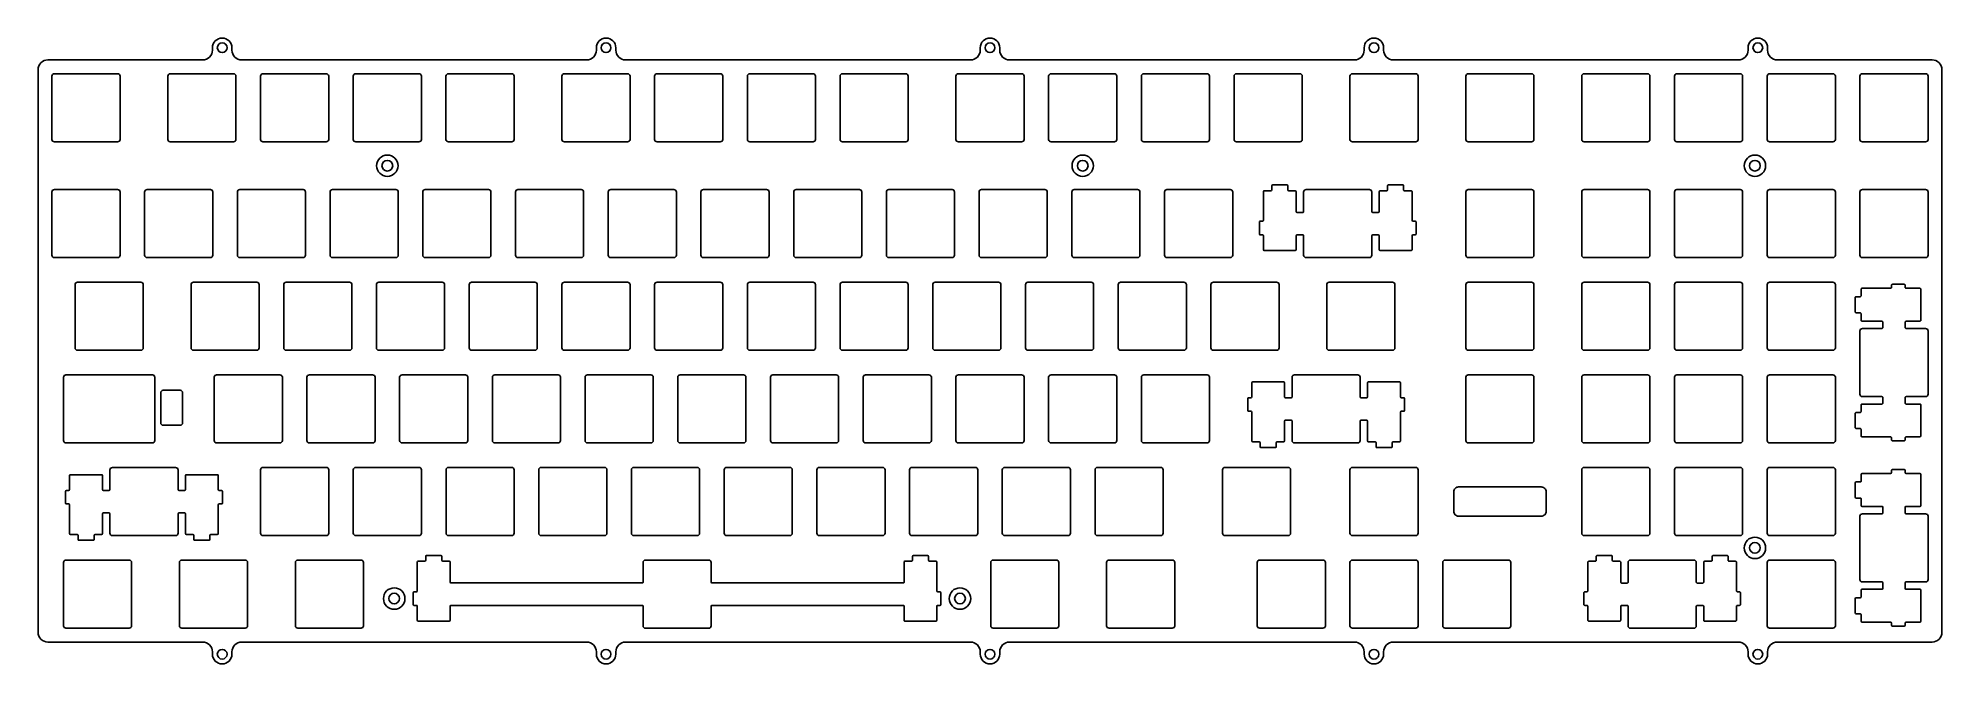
# Model space of a CAD drawing. Header units: millimetres. Extents: x 51 to 442, y 31 to 159.
import ezdxf

# ---------------------------------------------------------------- set-up
doc = ezdxf.new("R2010")
doc.units = ezdxf.units.MM
doc.header["$LTSCALE"] = 1000
doc.header["$MEASUREMENT"] = 0
doc.layers.add('轴孔', color=7, linetype='Continuous')

# ---------------------------------------------------------------- blocks, each defined once
blk = doc.blocks.new('轴孔')
at = {"color": 0}
blk.add_lwpolyline([(22.61826, 94.3612), (22.61826, 81.3612, -0.414213562), (22.11826, 80.8612), (9.11826, 80.8612, -0.414213562), (8.61826, 81.3612), (8.61826, 94.3612, -0.414213562), (9.11826, 94.8612), (22.11826, 94.8612, -0.414213562)], format="xyb", close=True, dxfattribs=at)

msp = doc.modelspace()

# ---------------------------------------------------------------- linework, layer by layer
for points in [[(67.48, 90.1), (56.35, 90.1, 0.414214), (55.85, 89.6), (55.85, 76.6, 0.414214), (56.35, 76.1), (67.48, 76.1)], [(62.99, 76.1), (74.11, 76.1, 0.414214), (74.61, 76.6), (74.61, 89.6, 0.414214), (74.11, 90.1), (62.99, 90.1)]]:
    msp.add_lwpolyline(points, format="xyb")
for points in [[(76.33, 86.92), (79.81, 86.92, -0.414214), (80.31, 86.42), (80.31, 80.22, -0.414214), (79.81, 79.72), (76.33, 79.72, -0.414214), (75.83, 80.22), (75.83, 86.42, -0.414214)], [(342.48, 67.05), (359.48, 67.05, -0.414214), (360.48, 66.05), (360.48, 62.05, -0.414214), (359.48, 61.05), (342.48, 61.05, -0.414214), (341.48, 62.05), (341.48, 66.05, -0.414214)]]:
    msp.add_lwpolyline(points, format="xyb", close=True)
for centre, radius in [((88.45, 157.36), 1), ((167.33, 157.36), 1), ((246.21, 157.36), 1), ((325.09, 157.36), 1), ((403.97, 157.36), 1), ((122.38, 133.1), 1.1), ((265.26, 133.1), 1.1), ((403.37, 133.1), 1.1), ((403.37, 54.52), 1.1), ((123.79, 44.1), 1.1), ((240.04, 44.1), 1.1), ((88.45, 32.65), 1), ((167.33, 32.65), 1), ((246.21, 32.65), 1), ((325.09, 32.65), 1), ((403.97, 32.65), 1)]:
    msp.add_circle(centre, radius)
at = {"color": 1}
for centre in [(122.38, 133.1), (265.26, 133.1), (403.37, 133.1), (403.37, 54.52), (123.79, 44.1), (240.04, 44.1)]:
    msp.add_circle(centre, 2.2, dxfattribs=at)
at = {"layer": '轴孔'}
for p, q in [((304.3, 129.16), (307.2, 129.16)), ((328.1, 129.16), (331, 129.16)), ((302.37, 121.89), (302.37, 127.76)), ((302.57, 127.96), (303.9, 127.96)), ((304.1, 128.16), (304.1, 128.96)), ((307.4, 128.96), (307.4, 128.16)), ((307.6, 127.96), (308.92, 127.96)), ((309.12, 127.76), (309.12, 123.69)), ((310.65, 123.69), (310.65, 127.7)), ((311.15, 128.2), (324.15, 128.2)), ((324.65, 127.7), (324.65, 123.69)), ((326.17, 123.69), (326.17, 127.76)), ((326.37, 127.96), (327.7, 127.96)), ((327.9, 128.16), (327.9, 128.96)), ((331.2, 128.96), (331.2, 128.16)), ((331.4, 127.96), (332.72, 127.96)), ((332.92, 127.76), (332.92, 121.89)), ((301.55, 119.09), (301.55, 121.49)), ((301.75, 121.69), (302.17, 121.69)), ((309.32, 123.49), (310.45, 123.49)), ((324.85, 123.49), (325.97, 123.49)), ((333.12, 121.69), (333.55, 121.69)), ((333.75, 121.49), (333.75, 119.09)), ((302.17, 118.89), (301.75, 118.89)), ((302.37, 115.86), (302.37, 118.69)), ((309.12, 118.69), (309.12, 115.86)), ((310.45, 118.89), (309.32, 118.89)), ((310.65, 114.7), (310.65, 118.69)), ((324.65, 118.69), (324.65, 114.7)), ((325.97, 118.89), (324.85, 118.89)), ((326.17, 115.86), (326.17, 118.69)), ((332.92, 118.69), (332.92, 115.86)), ((333.55, 118.89), (333.12, 118.89)), ((308.92, 115.66), (302.57, 115.66)), ((324.15, 114.2), (311.15, 114.2)), ((332.72, 115.66), (326.37, 115.66)), ((321.76, 90.1), (308.76, 90.1)), ((299.99, 88.43), (299.99, 85.6)), ((306.54, 88.63), (300.19, 88.63)), ((306.74, 85.6), (306.74, 88.43)), ((308.26, 89.6), (308.26, 85.6)), ((322.26, 85.6), (322.26, 89.6)), ((323.79, 88.43), (323.79, 85.6)), ((330.34, 88.63), (323.99, 88.63)), ((330.54, 85.6), (330.54, 88.43)), ((299.17, 85.2), (299.17, 82.8)), ((299.79, 85.4), (299.37, 85.4)), ((299.37, 82.6), (299.79, 82.6)), ((299.99, 82.4), (299.99, 76.53)), ((308.06, 85.4), (306.94, 85.4)), ((323.59, 85.4), (322.46, 85.4)), ((330.54, 76.53), (330.54, 82.4)), ((331.17, 85.4), (330.74, 85.4)), ((330.74, 82.6), (331.17, 82.6)), ((331.37, 82.8), (331.37, 85.2)), ((306.74, 76.53), (306.74, 80.6)), ((306.94, 80.8), (308.06, 80.8)), ((308.26, 80.6), (308.26, 76.6)), ((322.26, 76.6), (322.26, 80.6)), ((322.46, 80.8), (323.59, 80.8)), ((323.79, 80.6), (323.79, 76.53)), ((300.19, 76.33), (301.52, 76.33)), ((301.72, 76.13), (301.72, 75.33)), ((301.92, 75.13), (304.82, 75.13)), ((305.02, 75.33), (305.02, 76.13)), ((305.22, 76.33), (306.54, 76.33)), ((308.76, 76.1), (321.76, 76.1)), ((323.99, 76.33), (325.32, 76.33)), ((325.52, 76.13), (325.52, 75.33)), ((325.72, 75.13), (328.62, 75.13)), ((328.82, 75.33), (328.82, 76.13)), ((329.02, 76.33), (330.34, 76.33)), ((65.38, 70.54), (65.38, 66.54)), ((78.88, 71.04), (65.88, 71.04)), ((79.38, 66.54), (79.38, 70.54)), ((431.45, 70), (431.45, 70.42)), ((431.65, 70.62), (434.05, 70.62)), ((434.25, 70.42), (434.25, 70)), ((57.1, 69.37), (57.1, 66.54)), ((63.65, 69.57), (57.3, 69.57)), ((63.85, 66.54), (63.85, 69.37)), ((80.9, 69.37), (80.9, 66.54)), ((87.45, 69.57), (81.1, 69.57)), ((87.65, 66.54), (87.65, 69.37)), ((423.98, 64.97), (423.98, 67.87)), ((424.18, 68.07), (424.98, 68.07)), ((425.18, 68.27), (425.18, 69.6)), ((425.38, 69.8), (431.25, 69.8)), ((434.45, 69.8), (437.28, 69.8)), ((437.48, 69.6), (437.48, 63.25)), ((56.28, 66.14), (56.28, 63.74)), ((56.9, 66.34), (56.48, 66.34)), ((56.48, 63.54), (56.9, 63.54)), ((57.1, 63.34), (57.1, 57.47)), ((65.18, 66.34), (64.05, 66.34)), ((80.7, 66.34), (79.58, 66.34)), ((87.65, 57.47), (87.65, 63.34)), ((88.28, 66.34), (87.85, 66.34)), ((87.85, 63.54), (88.28, 63.54)), ((88.48, 63.74), (88.48, 66.14)), ((424.98, 64.77), (424.18, 64.77)), ((425.18, 63.25), (425.18, 64.57)), ((429.45, 63.05), (425.38, 63.05)), ((429.65, 61.72), (429.65, 62.85)), ((434.25, 62.85), (434.25, 61.72)), ((437.28, 63.05), (434.45, 63.05)), ((63.85, 57.47), (63.85, 61.54)), ((64.05, 61.74), (65.18, 61.74)), ((65.38, 61.54), (65.38, 57.54)), ((79.38, 57.54), (79.38, 61.54)), ((79.58, 61.74), (80.7, 61.74)), ((80.9, 61.54), (80.9, 57.47)), ((424.95, 48.02), (424.95, 61.02)), ((425.45, 61.52), (429.45, 61.52)), ((434.45, 61.52), (438.45, 61.52)), ((438.95, 61.02), (438.95, 48.02)), ((57.3, 57.27), (58.63, 57.27)), ((58.83, 57.07), (58.83, 56.27)), ((59.03, 56.07), (61.93, 56.07)), ((62.13, 56.27), (62.13, 57.07)), ((62.33, 57.27), (63.65, 57.27)), ((65.88, 57.04), (78.88, 57.04)), ((81.1, 57.27), (82.43, 57.27)), ((82.63, 57.07), (82.63, 56.27)), ((82.83, 56.07), (85.73, 56.07)), ((85.93, 56.27), (85.93, 57.07)), ((86.13, 57.27), (87.45, 57.27)), ((128.54, 45.7), (128.54, 51.57)), ((128.74, 51.77), (130.06, 51.77)), ((130.26, 51.97), (130.26, 52.77)), ((130.46, 52.97), (133.37, 52.97)), ((133.57, 52.77), (133.57, 51.97)), ((133.77, 51.77), (135.09, 51.77)), ((135.29, 51.57), (135.29, 47.5)), ((174.92, 47.5), (174.92, 51.5)), ((175.42, 52), (188.42, 52)), ((188.92, 51.5), (188.92, 47.5)), ((228.54, 47.5), (228.54, 51.57)), ((228.74, 51.77), (230.07, 51.77)), ((230.27, 51.97), (230.27, 52.77)), ((230.47, 52.97), (233.37, 52.97)), ((233.57, 52.77), (233.57, 51.97)), ((233.77, 51.77), (235.09, 51.77)), ((235.29, 51.57), (235.29, 45.7)), ((135.49, 47.3), (174.72, 47.3)), ((189.12, 47.3), (228.34, 47.3)), ((429.45, 47.52), (425.45, 47.52)), ((429.65, 46.2), (429.65, 47.32)), ((434.25, 47.32), (434.25, 46.2)), ((438.45, 47.52), (434.45, 47.52)), ((127.72, 42.9), (127.72, 45.3)), ((127.92, 45.5), (128.34, 45.5)), ((235.49, 45.5), (235.91, 45.5)), ((236.11, 45.3), (236.11, 42.9)), ((423.98, 41.17), (423.98, 44.07)), ((424.18, 44.27), (424.98, 44.27)), ((425.18, 44.47), (425.18, 45.8)), ((425.38, 46), (429.45, 46)), ((434.45, 46), (437.28, 46)), ((437.48, 45.8), (437.48, 39.45)), ((128.34, 42.7), (127.92, 42.7)), ((128.54, 39.67), (128.54, 42.5)), ((135.09, 39.47), (128.74, 39.47)), ((135.29, 42.5), (135.29, 39.67)), ((174.72, 42.7), (135.49, 42.7)), ((174.92, 38.5), (174.92, 42.5)), ((188.92, 42.5), (188.92, 38.5)), ((228.34, 42.7), (189.12, 42.7)), ((228.54, 39.67), (228.54, 42.5)), ((235.09, 39.47), (228.74, 39.47)), ((235.29, 42.5), (235.29, 39.67)), ((235.91, 42.7), (235.49, 42.7)), ((424.98, 40.97), (424.18, 40.97)), ((425.18, 39.45), (425.18, 40.77)), ((431.25, 39.25), (425.38, 39.25)), ((437.28, 39.25), (434.45, 39.25)), ((188.42, 38), (175.42, 38)), ((431.45, 38.62), (431.45, 39.05)), ((434.05, 38.42), (431.65, 38.42)), ((434.25, 39.05), (434.25, 38.62))]:
    msp.add_line(p, q, dxfattribs=at)
msp.add_lwpolyline([(401.97, 157.36, -1), (405.97, 157.36), (405.97, 156.86, 0.414214), (407.97, 154.86), (439.8, 154.86, -0.414214), (441.8, 152.86), (441.8, 37.15, -0.414214), (439.8, 35.15), (407.97, 35.15, 0.414214), (405.97, 33.15), (405.97, 32.65, -1), (401.97, 32.65), (401.97, 33.15, 0.414214), (399.97, 35.15), (329.09, 35.15, 0.414214), (327.09, 33.15), (327.09, 32.65, -1), (323.09, 32.65), (323.09, 33.15, 0.414214), (321.09, 35.15), (250.21, 35.15, 0.414214), (248.21, 33.15), (248.21, 32.65, -1), (244.21, 32.65), (244.21, 33.15, 0.414214), (242.21, 35.15), (171.33, 35.15, 0.414214), (169.33, 33.15), (169.33, 32.65, -1), (165.33, 32.65), (165.33, 33.15, 0.414214), (163.33, 35.15), (92.45, 35.15, 0.414214), (90.45, 33.15), (90.45, 32.65, -1), (86.45, 32.65), (86.45, 33.15, 0.414214), (84.45, 35.15), (52.62, 35.15, -0.414214), (50.62, 37.15), (50.62, 152.86, -0.414214), (52.62, 154.86), (84.45, 154.86, 0.414214), (86.45, 156.86), (86.45, 157.36, -1), (90.45, 157.36), (90.45, 156.86, 0.414214), (92.45, 154.86), (163.33, 154.86, 0.414214), (165.33, 156.86), (165.33, 157.36, -1), (169.33, 157.36), (169.33, 156.86, 0.414214), (171.33, 154.86), (242.21, 154.86, 0.414214), (244.21, 156.86), (244.21, 157.36, -1), (248.21, 157.36), (248.21, 156.86, 0.414214), (250.21, 154.86), (321.09, 154.86, 0.414214), (323.09, 156.86), (323.09, 157.36, -1), (327.09, 157.36), (327.09, 156.86, 0.414214), (329.09, 154.86), (399.97, 154.86, 0.414214), (401.97, 156.86)], format="xyb", close=True, dxfattribs=at)
for points in [[(438.95, 86.12), (438.95, 99.12, 0.414214), (438.45, 99.62), (434.45, 99.62, -0.414214), (434.25, 99.82), (434.25, 100.95, -0.414214), (434.45, 101.15), (437.28, 101.15, 0.414214), (437.48, 101.35), (437.48, 107.7, 0.414214), (437.28, 107.9), (434.45, 107.9, -0.414214), (434.25, 108.1), (434.25, 108.52, 0.414214), (434.05, 108.72), (431.65, 108.72, 0.414214), (431.45, 108.52), (431.45, 108.1, -0.414214), (431.25, 107.9), (425.38, 107.9, 0.414214), (425.18, 107.7), (425.18, 106.37, -0.414214), (424.98, 106.17), (424.18, 106.17, 0.414214), (423.98, 105.97), (423.98, 103.07, 0.414214), (424.18, 102.87), (424.98, 102.87, -0.414214), (425.18, 102.67), (425.18, 101.35, 0.414214), (425.38, 101.15), (429.45, 101.15, -0.414214), (429.65, 100.95), (429.65, 99.82, -0.414214), (429.45, 99.62), (425.45, 99.62, 0.414214), (424.95, 99.12)], [(424.95, 99.12), (424.95, 86.12, 0.414214), (425.45, 85.62), (429.45, 85.62, -0.414214), (429.65, 85.42), (429.65, 84.3, -0.414214), (429.45, 84.1), (425.38, 84.1, 0.414214), (425.18, 83.9), (425.18, 82.57, -0.414214), (424.98, 82.37), (424.18, 82.37, 0.414214), (423.98, 82.17), (423.98, 79.27, 0.414214), (424.18, 79.07), (424.98, 79.07, -0.414214), (425.18, 78.87), (425.18, 77.55, 0.414214), (425.38, 77.35), (431.25, 77.35, -0.414214), (431.45, 77.15), (431.45, 76.72, 0.414214), (431.65, 76.52), (434.05, 76.52, 0.414214), (434.25, 76.72), (434.25, 77.15, -0.414214), (434.45, 77.35), (437.28, 77.35, 0.414214), (437.48, 77.55), (437.48, 83.9, 0.414214), (437.28, 84.1)], [(438.95, 86.12, -0.414214), (438.45, 85.62), (434.45, 85.62, 0.414214), (434.25, 85.42), (434.25, 84.3, 0.414214), (434.45, 84.1), (437.28, 84.1)], [(390.82, 52), (377.82, 52, 0.414214), (377.32, 51.5), (377.32, 47.49, -0.414214), (377.12, 47.29), (376, 47.29, -0.414214), (375.8, 47.49), (375.8, 51.56, 0.414214), (375.6, 51.76), (374.27, 51.76, -0.414214), (374.07, 51.96), (374.07, 52.76, 0.414214), (373.87, 52.96), (370.97, 52.96, 0.414214), (370.77, 52.76), (370.77, 51.96, -0.414214), (370.57, 51.76), (369.25, 51.76, 0.414214), (369.05, 51.56), (369.05, 45.69, -0.414214), (368.85, 45.49), (368.42, 45.49, 0.414214), (368.22, 45.29), (368.22, 42.89, 0.414214), (368.42, 42.69), (368.85, 42.69, -0.414214), (369.05, 42.49), (369.05, 39.66, 0.414214), (369.25, 39.46), (375.6, 39.46, 0.414214), (375.8, 39.66)], [(377.82, 38), (390.82, 38, 0.414214), (391.32, 38.5), (391.32, 42.49, -0.414214), (391.52, 42.69), (392.65, 42.69, -0.414214), (392.85, 42.49), (392.85, 39.66, 0.414214), (393.05, 39.46), (399.4, 39.46, 0.414214), (399.6, 39.66), (399.6, 42.49, -0.414214), (399.8, 42.69), (400.22, 42.69, 0.414214), (400.42, 42.89), (400.42, 45.29, 0.414214), (400.22, 45.49), (399.8, 45.49, -0.414214), (399.6, 45.69), (399.6, 51.56, 0.414214), (399.4, 51.76), (398.07, 51.76, -0.414214), (397.87, 51.96), (397.87, 52.76, 0.414214), (397.67, 52.96), (394.77, 52.96, 0.414214), (394.57, 52.76), (394.57, 51.96, -0.414214), (394.37, 51.76), (393.05, 51.76, 0.414214), (392.85, 51.56), (392.85, 47.49, -0.414214), (392.65, 47.29), (391.52, 47.29, -0.414214), (391.32, 47.49), (391.32, 51.5, 0.414214), (390.82, 52)], [(377.82, 38, -0.414214), (377.32, 38.5), (377.32, 42.49, 0.414214), (377.12, 42.69), (376, 42.69, 0.414214), (375.8, 42.49), (375.8, 39.66)]]:
    msp.add_lwpolyline(points, format="xyb", dxfattribs=at)
for centre, radius, start, end in [((304.3, 128.96), 0.2, 90, 180), ((307.2, 128.96), 0.2, 360, 90), ((328.1, 128.96), 0.2, 90, 180), ((331, 128.96), 0.2, 360, 90), ((302.57, 127.76), 0.2, 90, 180), ((303.9, 128.16), 0.2, 270, 0), ((307.6, 128.16), 0.2, 180, 270), ((308.92, 127.76), 0.2, 360, 90), ((311.15, 127.7), 0.5, 90, 180), ((324.15, 127.7), 0.5, 0, 90), ((326.37, 127.76), 0.2, 90, 180), ((327.7, 128.16), 0.2, 270, 0), ((331.4, 128.16), 0.2, 180, 270), ((332.72, 127.76), 0.2, 0, 90), ((301.75, 121.49), 0.2, 90, 180), ((302.17, 121.89), 0.2, 270, 0), ((309.32, 123.69), 0.2, 180, 270), ((310.45, 123.69), 0.2, 270, 0), ((324.85, 123.69), 0.2, 180, 270), ((325.97, 123.69), 0.2, 270, 360), ((333.12, 121.89), 0.2, 180, 270), ((333.55, 121.49), 0.2, 0, 90), ((301.75, 119.09), 0.2, 180, 270), ((302.17, 118.69), 0.2, 0, 90), ((309.32, 118.69), 0.2, 90, 180), ((310.45, 118.69), 0.2, 0, 90), ((324.85, 118.69), 0.2, 90, 180), ((325.97, 118.69), 0.2, 0, 90), ((333.12, 118.69), 0.2, 90, 180), ((333.55, 119.09), 0.2, 270, 360), ((302.57, 115.86), 0.2, 180, 270), ((308.92, 115.86), 0.2, 270, 0), ((311.15, 114.7), 0.5, 180, 270), ((324.15, 114.7), 0.5, 270, 0), ((326.37, 115.86), 0.2, 180, 270), ((332.72, 115.86), 0.2, 270, 0), ((308.76, 89.6), 0.5, 90, 180), ((321.76, 89.6), 0.5, 0, 90), ((300.19, 88.43), 0.2, 90, 180), ((306.54, 88.43), 0.2, 0, 90), ((323.99, 88.43), 0.2, 90, 180), ((330.34, 88.43), 0.2, 0, 90), ((299.37, 85.2), 0.2, 90, 180), ((299.37, 82.8), 0.2, 180, 270), ((299.79, 85.6), 0.2, 270, 0), ((299.79, 82.4), 0.2, 360, 90), ((306.94, 85.6), 0.2, 180, 270), ((308.06, 85.6), 0.2, 270, 0), ((322.46, 85.6), 0.2, 180, 270), ((323.59, 85.6), 0.2, 270, 360), ((330.74, 85.6), 0.2, 180, 270), ((330.74, 82.4), 0.2, 90, 180), ((331.17, 85.2), 0.2, 0, 90), ((331.17, 82.8), 0.2, 270, 360), ((306.94, 80.6), 0.2, 90, 180), ((308.06, 80.6), 0.2, 0, 90), ((322.46, 80.6), 0.2, 90, 180), ((323.59, 80.6), 0.2, 0, 90), ((300.19, 76.53), 0.2, 180, 270), ((301.52, 76.13), 0.2, 0, 90), ((301.92, 75.33), 0.2, 180, 270), ((304.82, 75.33), 0.2, 270, 0), ((305.22, 76.13), 0.2, 90, 180), ((306.54, 76.53), 0.2, 270, 0), ((308.76, 76.6), 0.5, 180, 270), ((321.76, 76.6), 0.5, 270, 0), ((323.99, 76.53), 0.2, 180, 270), ((325.32, 76.13), 0.2, 0, 90), ((325.72, 75.33), 0.2, 180, 270), ((328.62, 75.33), 0.2, 270, 0), ((329.02, 76.13), 0.2, 90, 180), ((330.34, 76.53), 0.2, 270, 0), ((65.88, 70.54), 0.5, 90, 180), ((78.88, 70.54), 0.5, 0, 90), ((431.65, 70.42), 0.2, 90, 180), ((434.05, 70.42), 0.2, 360, 90), ((56.9, 66.54), 0.2, 270, 0), ((57.3, 69.37), 0.2, 90, 180), ((63.65, 69.37), 0.2, 0, 90), ((64.05, 66.54), 0.2, 180, 270), ((65.18, 66.54), 0.2, 270, 0), ((79.58, 66.54), 0.2, 180, 270), ((80.7, 66.54), 0.2, 270, 360), ((81.1, 69.37), 0.2, 90, 180), ((87.45, 69.37), 0.2, 0, 90), ((87.85, 66.54), 0.2, 180, 270), ((424.18, 67.87), 0.2, 90, 180), ((424.98, 68.27), 0.2, 270, 0), ((425.38, 69.6), 0.2, 90, 180), ((431.25, 70), 0.2, 270, 0), ((434.45, 70), 0.2, 180, 270), ((437.28, 69.6), 0.2, 0, 90), ((56.48, 66.14), 0.2, 90, 180), ((56.48, 63.74), 0.2, 180, 270), ((56.9, 63.34), 0.2, 360, 90), ((87.85, 63.34), 0.2, 90, 180), ((88.28, 66.14), 0.2, 0, 90), ((88.28, 63.74), 0.2, 270, 360), ((424.18, 64.97), 0.2, 180, 270), ((424.98, 64.57), 0.2, 360, 90), ((425.38, 63.25), 0.2, 180, 270), ((429.45, 62.85), 0.2, 360, 90), ((434.45, 62.85), 0.2, 90, 180), ((437.28, 63.25), 0.2, 270, 0), ((64.05, 61.54), 0.2, 90, 180), ((65.18, 61.54), 0.2, 0, 90), ((79.58, 61.54), 0.2, 90, 180), ((80.7, 61.54), 0.2, 0, 90), ((425.45, 61.02), 0.5, 90, 180), ((429.45, 61.72), 0.2, 270, 360), ((434.45, 61.72), 0.2, 180, 270), ((438.45, 61.02), 0.5, 0, 90), ((57.3, 57.47), 0.2, 180, 270), ((58.63, 57.07), 0.2, 0, 90), ((59.03, 56.27), 0.2, 180, 270), ((61.93, 56.27), 0.2, 270, 0), ((62.33, 57.07), 0.2, 90, 180), ((63.65, 57.47), 0.2, 270, 0), ((65.88, 57.54), 0.5, 180, 270), ((78.88, 57.54), 0.5, 270, 0), ((81.1, 57.47), 0.2, 180, 270), ((82.43, 57.07), 0.2, 0, 90), ((82.83, 56.27), 0.2, 180, 270), ((85.73, 56.27), 0.2, 270, 0), ((86.13, 57.07), 0.2, 90, 180), ((87.45, 57.47), 0.2, 270, 0), ((128.74, 51.57), 0.2, 90, 180), ((130.06, 51.97), 0.2, 270, 0), ((130.46, 52.77), 0.2, 90, 180), ((133.37, 52.77), 0.2, 0, 90), ((133.77, 51.97), 0.2, 180, 270), ((135.09, 51.57), 0.2, 360, 90), ((175.42, 51.5), 0.5, 90, 180), ((188.42, 51.5), 0.5, 0, 90), ((228.74, 51.57), 0.2, 90, 180), ((230.07, 51.97), 0.2, 270, 360), ((230.47, 52.77), 0.2, 90, 180), ((233.37, 52.77), 0.2, 0, 90), ((233.77, 51.97), 0.2, 180, 270), ((235.09, 51.57), 0.2, 360, 90), ((135.49, 47.5), 0.2, 180, 270), ((174.72, 47.5), 0.2, 270, 0), ((189.12, 47.5), 0.2, 180, 270), ((228.34, 47.5), 0.2, 270, 0), ((425.45, 48.02), 0.5, 180, 270), ((429.45, 47.32), 0.2, 360, 90), ((434.45, 47.32), 0.2, 90, 180), ((438.45, 48.02), 0.5, 270, 0), ((127.92, 45.3), 0.2, 90, 180), ((128.34, 45.7), 0.2, 270, 0), ((235.49, 45.7), 0.2, 180, 270), ((235.91, 45.3), 0.2, 360, 90), ((424.18, 44.07), 0.2, 90, 180), ((424.98, 44.47), 0.2, 270, 0), ((425.38, 45.8), 0.2, 90, 180), ((429.45, 46.2), 0.2, 270, 0), ((434.45, 46.2), 0.2, 180, 270), ((437.28, 45.8), 0.2, 0, 90), ((127.92, 42.9), 0.2, 180, 270), ((128.34, 42.5), 0.2, 0, 90), ((128.74, 39.67), 0.2, 180, 270), ((135.09, 39.67), 0.2, 270, 360), ((135.49, 42.5), 0.2, 90, 180), ((174.72, 42.5), 0.2, 360, 90), ((189.12, 42.5), 0.2, 90, 180), ((228.34, 42.5), 0.2, 0, 90), ((228.74, 39.67), 0.2, 180, 270), ((235.09, 39.67), 0.2, 270, 360), ((235.49, 42.5), 0.2, 90, 180), ((235.91, 42.9), 0.2, 270, 0), ((424.18, 41.17), 0.2, 180, 270), ((424.98, 40.77), 0.2, 0, 90), ((425.38, 39.45), 0.2, 180, 270), ((431.25, 39.05), 0.2, 0, 90), ((434.45, 39.05), 0.2, 90, 180), ((437.28, 39.45), 0.2, 270, 0), ((175.42, 38.5), 0.5, 180, 270), ((188.42, 38.5), 0.5, 270, 0), ((431.65, 38.62), 0.2, 180, 270), ((434.05, 38.62), 0.2, 270, 0)]:
    msp.add_arc(centre, radius, start, end, dxfattribs=at)

# ---------------------------------------------------------------- block references
at = {"layer": '轴孔', "linetype": 'Continuous'}
for p in [(44.85, 57.15), (68.66, 57.15), (87.71, 57.15), (106.76, 57.15), (125.81, 57.15), (149.63, 57.15), (168.68, 57.15), (187.73, 57.15), (206.78, 57.15), (230.59, 57.15), (249.64, 57.15), (268.69, 57.15), (287.74, 57.15), (311.55, 57.15), (335.36, 57.15), (335.36, 57.15), (359.18, 57.15), (378.23, 57.15), (397.28, 57.15), (416.33, 57.15), (44.85, 33.34), (63.9, 33.34), (82.95, 33.34), (102, 33.34), (121.05, 33.34), (140.1, 33.34), (159.15, 33.34), (178.2, 33.34), (197.25, 33.34), (216.3, 33.34), (235.35, 33.34), (254.4, 33.34), (273.45, 33.34), (335.36, 33.34), (359.18, 33.34), (378.23, 33.34), (397.28, 33.34), (416.33, 33.34), (49.61, 14.29), (73.43, 14.29), (92.48, 14.29), (111.53, 14.29), (130.58, 14.29), (149.63, 14.29), (168.68, 14.29), (187.73, 14.29), (206.78, 14.29), (225.83, 14.29), (244.88, 14.29), (263.93, 14.29), (282.98, 14.29), (306.79, 14.29), (335.36, 14.29), (359.18, 14.29), (378.23, 14.29), (397.28, 14.29), (78.19, -4.76), (97.24, -4.76), (116.29, -4.76), (135.34, -4.76), (154.39, -4.76), (173.44, -4.76), (192.49, -4.76), (211.54, -4.76), (230.59, -4.76), (249.64, -4.76), (268.69, -4.76), (335.36, -4.76), (359.18, -4.76), (378.23, -4.76), (397.28, -4.76), (87.72, -23.81), (106.77, -23.81), (125.82, -23.81), (144.87, -23.81), (163.92, -23.81), (182.97, -23.81), (202.02, -23.81), (221.07, -23.81), (240.12, -23.81), (259.17, -23.81), (285.36, -23.81), (311.55, -23.81), (359.18, -23.81), (378.23, -23.81), (397.28, -23.81), (47.23, -42.86), (71.05, -42.86), (94.86, -42.86), (237.73, -42.86), (261.55, -42.86), (292.5, -42.86), (311.55, -42.86), (330.6, -42.86), (397.28, -42.86)]:
    msp.add_blockref('轴孔', p, dxfattribs=at)

doc.saveas('drawing.dxf')
